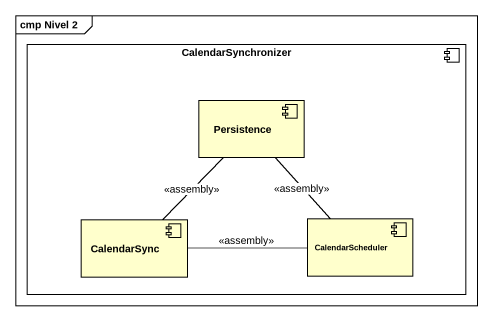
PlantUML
@startuml
mainframe cmp Nivel 2
component CalendarSynchronizer {
  component Persistence
  component CalendarSync
  component CalendarScheduler
}
CalendarSync -up- Persistence : <<assembly>>
CalendarSync -right- CalendarScheduler : <<assembly>>
CalendarScheduler -up- Persistence : <<assembly>>
@enduml
